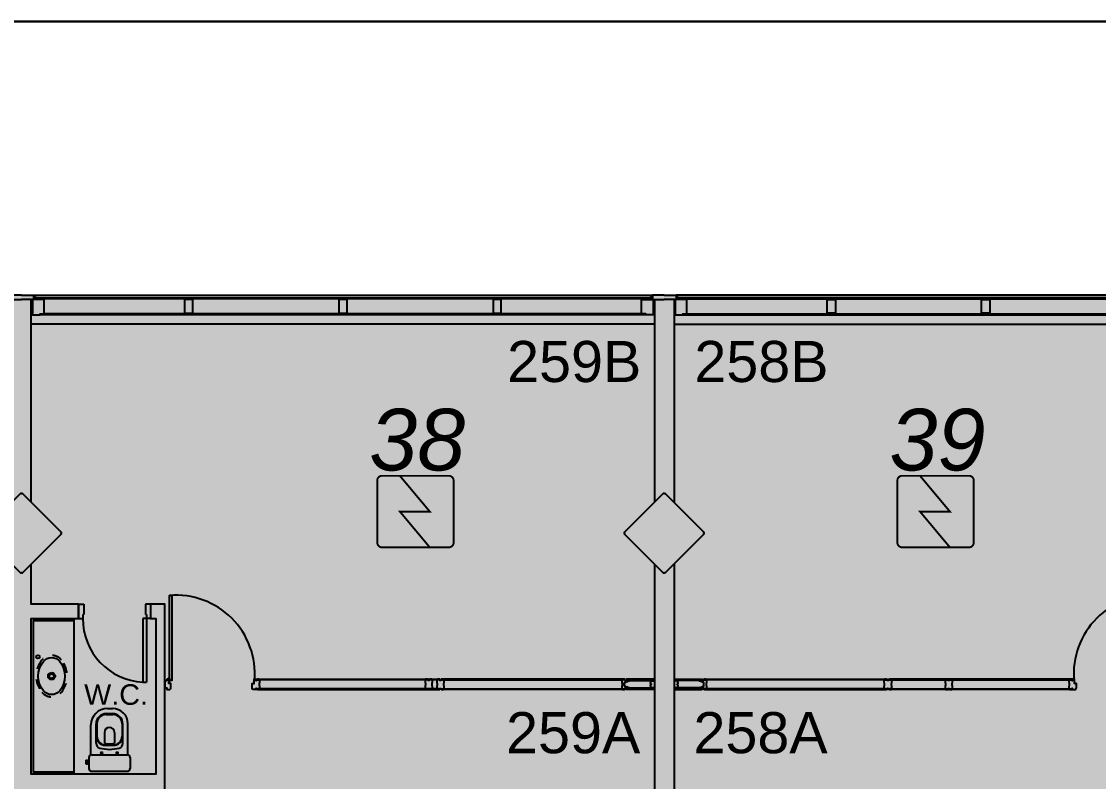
# Model space of a CAD drawing. Header units: metres. Extents: x -331 to 2982, y 362 to 2539.
# Drawn here: x 784.12 to 794.6, y 1933 to 1940.39 of the extents above; entities that cross this region are included whole.
import ezdxf

# ---------------------------------------------------------------- set-up
doc = ezdxf.new("R2010")
doc.units = ezdxf.units.M
doc.linetypes.add('XR_BL2_3 PAV$0$CONTINUOUS', pattern=[0])
doc.linetypes.add('XR_BL2_3 PAV$0$HIDDEN', pattern=[0.375, 0.25, -0.125])
doc.layers.add('_salas', color=251, linetype='Continuous', plot=False)
for name, color, linetype in [('ALV', 251, 'Continuous'), ('CX', 251, 'Continuous'), ('DET. FUMAÇA', 1, 'Continuous'), ('Detector_antigo', 84, 'Continuous'), ('Div', 251, 'Continuous'), ('Est', 251, 'Continuous'), ('Mob', 251, 'Continuous'), ('Texto_Salas', 251, 'Continuous'), ('vid', 251, 'Continuous')]:
    doc.layers.add(name, color=color, linetype=linetype)
doc.layers.add('Botoeira_antiga', color=74, linetype='Continuous', lineweight=30)
doc.styles.add('ARIAL', font='arial.ttf')
doc.styles.add('X3G_ENTITY_1416BAE9', font='arial.ttf', dxfattribs={"height": 0.6})
doc.styles.add('X3G_ENTITY_14227E7F', font='arial.ttf', dxfattribs={"height": 0.4})
doc.styles.add('X3G_ENTITY_14227E80', font='arial.ttf', dxfattribs={"height": 0.4})
doc.styles.add('X3G_ENTITY_14227F05', font='arial.ttf', dxfattribs={"height": 0.4})
doc.styles.add('X3G_ENTITY_14227F07', font='arial.ttf', dxfattribs={"height": 0.4})

# ---------------------------------------------------------------- blocks, each defined once
blk = doc.blocks.new('Detector de fumaça')
at = {"layer": 'DET. FUMAÇA', "linetype": 'Continuous', "lineweight": 15, "const_width": 0.0187}
blk.add_lwpolyline([(774.599, 539.816), (775.249, 539.816, -0.414214), (775.296, 539.769), (775.296, 539.167, -0.414214), (775.249, 539.12), (774.599, 539.12, -0.414214), (774.553, 539.167), (774.553, 539.769, -0.414214)], format="xyb", close=True, dxfattribs=at)
blk.add_lwpolyline([(774.773, 539.816), (775.064, 539.468), (774.773, 539.468), (775.064, 539.12)], dxfattribs=at)

msp = doc.modelspace()

# ---------------------------------------------------------------- hatches: boundary and pattern name
at = {"layer": '_salas', "transparency": 33554559}
h = msp.add_hatch(color=256, dxfattribs=at)
h.dxf.hatch_style = 1
h.paths.add_polyline_path([(870.379, 1937.729), (851.629, 1937.729), (851.629, 1939.284), (851.299, 1939.284), (851.299, 1937.729), (840.564, 1937.729), (840.564, 1939.284), (840.234, 1939.284), (840.234, 1937.729), (765.239, 1937.729), (765.239, 1926.38), (765.429, 1926.38), (765.429, 1926.577), (765.615, 1926.764), (769.35, 1926.765), (769.383, 1926.773), (769.434, 1926.814), (770.192, 1927.57), (770.205, 1927.583), (770.229, 1927.574), (771.624, 1927.574), (773.019, 1927.574), (773.043, 1927.583), (773.056, 1927.57), (773.814, 1926.814), (773.866, 1926.773), (773.898, 1926.765), (777.527, 1926.765), (777.867, 1926.425), (777.874, 1926.432), (778.221, 1926.765), (781.85, 1926.765), (781.882, 1926.773), (781.934, 1926.814), (782.692, 1927.57), (782.705, 1927.583), (782.729, 1927.574), (784.124, 1927.574), (785.519, 1927.574), (785.543, 1927.583), (785.556, 1927.57), (786.314, 1926.814), (786.365, 1926.773), (786.398, 1926.765), (790.027, 1926.765), (790.367, 1926.425), (790.374, 1926.432), (790.721, 1926.765), (794.35, 1926.765), (794.382, 1926.773), (794.434, 1926.814), (795.191, 1927.57), (795.205, 1927.583), (795.229, 1927.574), (796.624, 1927.574), (798.019, 1927.574), (798.043, 1927.583), (798.056, 1927.57), (798.814, 1926.814), (798.865, 1926.773), (798.898, 1926.765), (802.527, 1926.765), (802.867, 1926.425), (802.874, 1926.432), (803.221, 1926.765), (806.85, 1926.765), (806.882, 1926.773), (806.934, 1926.814), (807.691, 1927.57), (807.705, 1927.583), (807.729, 1927.574), (809.124, 1927.574), (810.519, 1927.574), (810.543, 1927.583), (810.556, 1927.57), (811.314, 1926.814), (811.365, 1926.773), (811.398, 1926.765), (815.027, 1926.765), (815.367, 1926.425), (815.374, 1926.432), (815.721, 1926.765), (819.35, 1926.765), (819.382, 1926.773), (819.434, 1926.814), (820.191, 1927.57), (820.204, 1927.583), (820.229, 1927.574), (821.624, 1927.574), (823.019, 1927.574), (823.043, 1927.583), (823.056, 1927.57), (823.814, 1926.814), (823.865, 1926.773), (823.898, 1926.765), (827.528, 1926.765), (827.867, 1926.425), (827.874, 1926.432), (828.221, 1926.765), (831.85, 1926.765), (831.883, 1926.773), (831.935, 1926.814), (832.692, 1927.57), (832.705, 1927.583), (832.729, 1927.574), (834.124, 1927.574), (835.519, 1927.574), (835.544, 1927.583), (835.557, 1927.57), (836.314, 1926.814), (836.366, 1926.773), (836.398, 1926.765), (840.042, 1926.765), (840.374, 1926.432), (840.756, 1926.814), (840.474, 1927.096), (840.474, 1928.054), (841.234, 1928.054), (841.234, 1929.894), (849.608, 1929.894), (849.608, 1926.814), (849.748, 1926.814), (849.748, 1927.574), (851.494, 1927.574), (852.889, 1927.574), (852.913, 1927.583), (852.926, 1927.57), (853.684, 1926.814), (853.736, 1926.773), (853.768, 1926.765), (857.397, 1926.765), (857.737, 1926.425), (857.744, 1926.432), (858.091, 1926.765), (861.72, 1926.765), (861.752, 1926.773), (861.804, 1926.814), (862.562, 1927.57), (862.575, 1927.583), (862.599, 1927.574), (863.994, 1927.574), (865.389, 1927.574), (865.413, 1927.583), (865.426, 1927.57), (866.184, 1926.814), (866.235, 1926.773), (866.268, 1926.765), (870.003, 1926.764), (870.189, 1926.577), (870.189, 1926.38), (870.379, 1926.38), (870.379, 1926.38)])

# ---------------------------------------------------------------- linework, layer by layer
at = {"layer": 'ALV'}
for p, q in [((790.279, 1937.689), (790.279, 1935.715)), ((790.469, 1937.689), (790.469, 1935.715)), ((790.279, 1935.113), (790.279, 1927.115)), ((790.469, 1935.113), (790.469, 1927.115))]:
    msp.add_line(p, q, dxfattribs=at)
for points in [[(784.219, 1935.715), (784.219, 1937.689), (784.124, 1937.689)], [(785.519, 1931.274), (785.519, 1934.724), (785.379, 1934.724), (785.379, 1934.584), (785.429, 1934.584), (785.429, 1933.069), (784.219, 1933.069), (784.219, 1934.584), (784.679, 1934.584), (784.679, 1934.724), (784.219, 1934.724), (784.219, 1935.113)]]:
    msp.add_lwpolyline(points, dxfattribs=at)
at = {"layer": 'Botoeira_antiga'}
msp.add_line((871.635, 1940.392), (763.393, 1940.392), dxfattribs=at)
at = {"layer": 'CX', "linetype": 'ByBlock', "ltscale": 0.1}
for p, q in [((784.124, 1937.729), (784.009, 1937.729)), ((784.009, 1937.689), (784.124, 1937.689)), ((784.124, 1937.729), (784.239, 1937.729)), ((784.239, 1937.689), (784.124, 1937.689)), ((784.239, 1937.729), (784.239, 1937.689)), ((784.239, 1937.714), (784.259, 1937.714)), ((784.259, 1937.714), (784.259, 1937.688)), ((790.259, 1937.714), (790.239, 1937.714)), ((790.239, 1937.714), (790.239, 1937.688)), ((790.374, 1937.729), (790.259, 1937.729)), ((790.259, 1937.729), (790.259, 1937.689)), ((790.259, 1937.689), (790.374, 1937.689)), ((790.374, 1937.729), (790.489, 1937.729)), ((790.489, 1937.689), (790.374, 1937.689)), ((790.489, 1937.729), (790.489, 1937.689)), ((790.489, 1937.714), (790.509, 1937.714)), ((790.509, 1937.714), (790.509, 1937.688))]:
    msp.add_line(p, q, dxfattribs=at)
at = {"layer": 'CX'}
for p, q in [((784.229, 1937.685), (784.229, 1937.539)), ((784.229, 1937.539), (784.229, 1937.685)), ((790.269, 1937.539), (790.269, 1937.685)), ((790.269, 1937.685), (790.269, 1937.539)), ((790.479, 1937.539), (790.479, 1937.685)), ((790.479, 1937.685), (790.479, 1937.539)), ((784.679, 1934.724), (784.729, 1934.724)), ((784.679, 1934.724), (784.679, 1934.584)), ((784.729, 1934.724), (784.729, 1934.624)), ((785.379, 1934.724), (785.329, 1934.724)), ((785.329, 1934.724), (785.329, 1934.624)), ((785.379, 1934.724), (785.379, 1934.584)), ((784.719, 1934.624), (784.719, 1934.584)), ((784.719, 1934.624), (784.729, 1934.624)), ((785.339, 1934.624), (785.329, 1934.624)), ((785.339, 1934.624), (785.339, 1934.584)), ((784.679, 1934.584), (784.719, 1934.584)), ((785.339, 1934.584), (785.304, 1934.584)), ((785.304, 1934.584), (785.304, 1933.965)), ((785.379, 1934.584), (785.339, 1934.584)), ((785.339, 1934.584), (785.339, 1933.965)), ((785.304, 1933.965), (785.339, 1933.965))]:
    msp.add_line(p, q, dxfattribs=at)
at = {"layer": 'CX', "color": 251, "true_color": 0x606060}
for p, q in [((784.239, 1937.729), (790.259, 1937.729)), ((796.509, 1937.729), (790.489, 1937.729)), ((790.279, 1937.449), (784.219, 1937.449)), ((790.469, 1937.449), (796.529, 1937.449))]:
    msp.add_line(p, q, dxfattribs=at)
at = {"layer": 'CX'}
for points in [[(784.344, 1937.688), (784.265, 1937.688), (784.229, 1937.688), (784.229, 1937.539), (784.259, 1937.539), (784.259, 1937.54), (784.304, 1937.54), (784.304, 1937.55), (784.344, 1937.55)], [(785.789, 1937.689), (785.709, 1937.689), (785.709, 1937.555), (785.789, 1937.555)], [(787.289, 1937.689), (787.209, 1937.689), (787.209, 1937.555), (787.289, 1937.555)], [(788.789, 1937.689), (788.709, 1937.689), (788.709, 1937.555), (788.789, 1937.555)], [(790.154, 1937.688), (790.233, 1937.688), (790.269, 1937.688), (790.269, 1937.539), (790.239, 1937.539), (790.239, 1937.54), (790.194, 1937.54), (790.194, 1937.55), (790.154, 1937.55)], [(790.594, 1937.688), (790.515, 1937.688), (790.479, 1937.688), (790.479, 1937.539), (790.509, 1937.539), (790.509, 1937.54), (790.554, 1937.54), (790.554, 1937.55), (790.594, 1937.55)], [(791.959, 1937.689), (792.039, 1937.689), (792.039, 1937.555), (791.959, 1937.555)], [(793.459, 1937.689), (793.539, 1937.689), (793.539, 1937.555), (793.459, 1937.555)], [(785.584, 1934.808), (785.584, 1933.983), (785.564, 1933.983), (785.564, 1934.808)]]:
    msp.add_lwpolyline(points, close=True, dxfattribs=at)
at = {"layer": 'CX', "linetype": 'Continuous'}
msp.add_lwpolyline([(785.556, 1933.992, 0.414214), (785.554, 1933.994), (785.542, 1933.994, 0.414214), (785.537, 1933.989), (785.537, 1933.979), (785.519, 1933.979), (785.519, 1933.913), (785.519, 1933.909), (785.537, 1933.909), (785.537, 1933.899, 0.422579), (785.541, 1933.894), (785.56, 1933.894, 0.414214), (785.576, 1933.911), (785.576, 1933.951, 0.414214), (785.574, 1933.953), (785.567, 1933.953), (785.568, 1933.951), (785.562, 1933.951), (785.564, 1933.953), (785.556, 1933.953), (785.556, 1933.965), (785.555, 1933.965), (785.555, 1933.966), (785.558, 1933.966), (785.558, 1933.977), (785.559, 1933.978), (785.559, 1933.964), (785.561, 1933.964), (785.561, 1933.994), (785.563, 1933.994), (785.563, 1933.996, 3.099483), (785.556, 1933.995, -0.294496), (785.557, 1933.993), (785.557, 1933.981), (785.555, 1933.981), (785.555, 1933.981), (785.556, 1933.981), (785.556, 1933.992)], format="xyb", close=True, dxfattribs=at)
at = {"layer": 'CX'}
for points in [[(786.407, 1933.9), (786.407, 1933.907), (786.406, 1933.907), (786.406, 1933.898, -0.422579), (786.401, 1933.893), (786.383, 1933.893, -0.414214), (786.366, 1933.909), (786.366, 1933.951, -0.414214), (786.368, 1933.953), (786.376, 1933.953), (786.374, 1933.951), (786.38, 1933.951), (786.379, 1933.953), (786.386, 1933.953), (786.386, 1933.993, -0.414214), (786.388, 1933.995), (786.401, 1933.995, -0.414214), (786.406, 1933.99), (786.406, 1933.979), (786.407, 1933.979), (786.407, 1933.989, -0.439162), (786.413, 1933.995), (786.431, 1933.995, -0.414214), (786.432, 1933.994), (786.432, 1933.994), (786.417, 1933.994), (786.417, 1933.987), (786.432, 1933.987, -0.322891), (786.438, 1933.981), (786.438, 1933.961, -0.13729), (786.437, 1933.958), (786.436, 1933.956, 0.13729), (786.435, 1933.953), (786.435, 1933.944), (786.435, 1933.935, 0.13729), (786.436, 1933.933), (786.437, 1933.93, -0.13729), (786.438, 1933.928), (786.438, 1933.907, -0.322891), (786.432, 1933.902), (786.417, 1933.902), (786.417, 1933.895), (786.432, 1933.895), (786.432, 1933.894, -0.414214), (786.431, 1933.893), (786.413, 1933.893, -0.439162)], [(788.2, 1933.986), (788.196, 1933.986, 0.414214), (788.193, 1933.983), (788.193, 1933.989, 0.439162), (788.187, 1933.995), (788.169, 1933.995, 0.414214), (788.168, 1933.994), (788.168, 1933.994), (788.183, 1933.994), (788.183, 1933.987), (788.168, 1933.987, 0.322891), (788.163, 1933.981), (788.163, 1933.961, 0.13729), (788.163, 1933.958), (788.165, 1933.956, -0.13729), (788.166, 1933.953), (788.166, 1933.944), (788.166, 1933.935, -0.13729), (788.165, 1933.933), (788.163, 1933.93, 0.13729), (788.163, 1933.928), (788.163, 1933.907, 0.322891), (788.168, 1933.902), (788.183, 1933.902), (788.183, 1933.895), (788.168, 1933.895), (788.168, 1933.894, 0.414214), (788.169, 1933.893), (788.187, 1933.893, 0.439162), (788.193, 1933.9), (788.193, 1933.905, 0.414214), (788.196, 1933.902), (788.2, 1933.902, 0.414214), (788.203, 1933.905), (788.203, 1933.9, 0.439162), (788.209, 1933.893), (788.227, 1933.893, 0.414214), (788.228, 1933.894), (788.228, 1933.895), (788.213, 1933.895), (788.213, 1933.902), (788.228, 1933.902, 0.322891), (788.234, 1933.907), (788.234, 1933.928, 0.13729), (788.233, 1933.93), (788.231, 1933.933, -0.13729), (788.231, 1933.935), (788.231, 1933.944), (788.231, 1933.953, -0.13729), (788.231, 1933.956), (788.233, 1933.958, 0.13729), (788.234, 1933.961), (788.234, 1933.981, 0.322891), (788.228, 1933.987), (788.213, 1933.987), (788.213, 1933.994), (788.228, 1933.994), (788.228, 1933.994, 0.414214), (788.227, 1933.995), (788.209, 1933.995, 0.439162), (788.203, 1933.989), (788.203, 1933.983, 0.414214)], [(790.24, 1933.956), (790.242, 1933.967, -0.194954), (790.243, 1933.968), (790.244, 1933.969, 0.387702), (790.245, 1933.972), (790.244, 1933.975), (790.244, 1933.975), (790.246, 1933.971), (790.247, 1933.971), (790.247, 1933.978), (790.235, 1933.978), (790.235, 1933.979), (790.279, 1933.979), (790.279, 1933.909), (790.235, 1933.909), (790.235, 1933.911), (790.247, 1933.911), (790.247, 1933.917), (790.246, 1933.918), (790.244, 1933.914), (790.244, 1933.914), (790.245, 1933.917, 0.387702), (790.244, 1933.92), (790.243, 1933.921, -0.194954), (790.242, 1933.922), (790.24, 1933.932, -0.268551), (790.241, 1933.937), (790.249, 1933.942), (790.249, 1933.946), (790.241, 1933.952, -0.268551)], [(790.508, 1933.956), (790.506, 1933.967, 0.194954), (790.505, 1933.968), (790.503, 1933.969, -0.387702), (790.503, 1933.972), (790.504, 1933.975), (790.504, 1933.975), (790.502, 1933.971), (790.501, 1933.971), (790.501, 1933.978), (790.513, 1933.978), (790.513, 1933.979), (790.469, 1933.979), (790.469, 1933.909), (790.513, 1933.909), (790.513, 1933.911), (790.501, 1933.911), (790.501, 1933.917), (790.502, 1933.918), (790.504, 1933.914), (790.504, 1933.914), (790.503, 1933.917, -0.387702), (790.503, 1933.92), (790.505, 1933.921, 0.194954), (790.506, 1933.922), (790.508, 1933.932, 0.268551), (790.507, 1933.937), (790.499, 1933.942), (790.499, 1933.946), (790.507, 1933.952, 0.268551)], [(792.548, 1933.986), (792.552, 1933.986, -0.414214), (792.555, 1933.983), (792.555, 1933.989, -0.439162), (792.561, 1933.995), (792.579, 1933.995, -0.414214), (792.58, 1933.994), (792.58, 1933.994), (792.565, 1933.994), (792.565, 1933.987), (792.58, 1933.987, -0.322891), (792.585, 1933.981), (792.585, 1933.961, -0.13729), (792.585, 1933.958), (792.583, 1933.956, 0.13729), (792.582, 1933.953), (792.582, 1933.944), (792.582, 1933.935, 0.13729), (792.583, 1933.933), (792.585, 1933.93, -0.13729), (792.585, 1933.928), (792.585, 1933.907, -0.322891), (792.58, 1933.902), (792.565, 1933.902), (792.565, 1933.895), (792.58, 1933.895), (792.58, 1933.894, -0.414214), (792.579, 1933.893), (792.561, 1933.893, -0.439162), (792.555, 1933.9), (792.555, 1933.905, -0.414214), (792.552, 1933.902), (792.548, 1933.902, -0.414214), (792.545, 1933.905), (792.545, 1933.9, -0.439162), (792.539, 1933.893), (792.521, 1933.893, -0.414214), (792.52, 1933.894), (792.52, 1933.895), (792.535, 1933.895), (792.535, 1933.902), (792.52, 1933.902, -0.322891), (792.514, 1933.907), (792.514, 1933.928, -0.13729), (792.515, 1933.93), (792.517, 1933.933, 0.13729), (792.517, 1933.935), (792.517, 1933.944), (792.517, 1933.953, 0.13729), (792.517, 1933.956), (792.515, 1933.958, -0.13729), (792.514, 1933.961), (792.514, 1933.981, -0.322891), (792.52, 1933.987), (792.535, 1933.987), (792.535, 1933.994), (792.52, 1933.994), (792.52, 1933.994, -0.414214), (792.521, 1933.995), (792.539, 1933.995, -0.439162), (792.545, 1933.989), (792.545, 1933.983, -0.414214)], [(794.341, 1933.9), (794.341, 1933.907), (794.342, 1933.907), (794.342, 1933.898, 0.422579), (794.347, 1933.893), (794.365, 1933.893, 0.414214), (794.382, 1933.909), (794.382, 1933.951, 0.414214), (794.38, 1933.953), (794.372, 1933.953), (794.374, 1933.951), (794.368, 1933.951), (794.369, 1933.953), (794.362, 1933.953), (794.362, 1933.993, 0.414214), (794.36, 1933.995), (794.347, 1933.995, 0.414214), (794.342, 1933.99), (794.342, 1933.979), (794.341, 1933.979), (794.341, 1933.989, 0.439162), (794.335, 1933.995), (794.317, 1933.995, 0.414214), (794.316, 1933.994), (794.316, 1933.994), (794.331, 1933.994), (794.331, 1933.987), (794.316, 1933.987, 0.322891), (794.31, 1933.981), (794.31, 1933.961, 0.13729), (794.311, 1933.958), (794.312, 1933.956, -0.13729), (794.313, 1933.953), (794.313, 1933.944), (794.313, 1933.935, -0.13729), (794.312, 1933.933), (794.311, 1933.93, 0.13729), (794.31, 1933.928), (794.31, 1933.907, 0.322891), (794.316, 1933.902), (794.331, 1933.902), (794.331, 1933.895), (794.316, 1933.895), (794.316, 1933.894, 0.414214), (794.317, 1933.893), (794.335, 1933.893, 0.439162)]]:
    msp.add_lwpolyline(points, format="xyb", close=True, dxfattribs=at)
at = {"layer": 'CX', "color": 251, "linetype": 'ByBlock'}
for points in [[(788.085, 1933.986), (788.081, 1933.986, 0.414214), (788.078, 1933.983), (788.078, 1933.989, 0.439162), (788.072, 1933.995), (788.054, 1933.995, 0.414214), (788.053, 1933.994), (788.053, 1933.994), (788.068, 1933.994), (788.068, 1933.987), (788.053, 1933.987, 0.322891), (788.048, 1933.981), (788.048, 1933.961, 0.13729), (788.048, 1933.958), (788.05, 1933.956, -0.13729), (788.051, 1933.953), (788.051, 1933.944), (788.051, 1933.935, -0.13729), (788.05, 1933.933), (788.048, 1933.93, 0.13729), (788.048, 1933.928), (788.048, 1933.907, 0.322891), (788.053, 1933.902), (788.068, 1933.902), (788.068, 1933.895), (788.053, 1933.895), (788.053, 1933.894, 0.414214), (788.054, 1933.893), (788.072, 1933.893, 0.439162), (788.078, 1933.9), (788.078, 1933.905, 0.414214), (788.081, 1933.902), (788.085, 1933.902, 0.414214), (788.088, 1933.905), (788.088, 1933.9, 0.439162), (788.094, 1933.893), (788.112, 1933.893, 0.414214), (788.113, 1933.894), (788.113, 1933.895), (788.098, 1933.895), (788.098, 1933.902), (788.113, 1933.902, 0.322891), (788.119, 1933.907), (788.119, 1933.928, 0.13729), (788.118, 1933.93), (788.116, 1933.933, -0.13729), (788.116, 1933.935), (788.116, 1933.944), (788.116, 1933.953, -0.13729), (788.116, 1933.956), (788.118, 1933.958, 0.13729), (788.119, 1933.961), (788.119, 1933.981, 0.322891), (788.113, 1933.987), (788.098, 1933.987), (788.098, 1933.994), (788.113, 1933.994), (788.113, 1933.994, 0.414214), (788.112, 1933.995), (788.094, 1933.995, 0.439162), (788.088, 1933.989), (788.088, 1933.983, 0.414214)], [(793.143, 1933.986), (793.139, 1933.986, 0.414214), (793.136, 1933.983), (793.136, 1933.989, 0.439162), (793.13, 1933.995), (793.112, 1933.995, 0.414214), (793.111, 1933.994), (793.111, 1933.994), (793.126, 1933.994), (793.126, 1933.987), (793.112, 1933.987, 0.322891), (793.106, 1933.981), (793.106, 1933.961, 0.13729), (793.107, 1933.958), (793.108, 1933.956, -0.13729), (793.109, 1933.953), (793.109, 1933.944), (793.109, 1933.935, -0.13729), (793.108, 1933.933), (793.107, 1933.93, 0.13729), (793.106, 1933.928), (793.106, 1933.907, 0.322891), (793.112, 1933.902), (793.126, 1933.902), (793.126, 1933.895), (793.111, 1933.895), (793.111, 1933.894, 0.414214), (793.112, 1933.893), (793.13, 1933.893, 0.439162), (793.136, 1933.9), (793.136, 1933.905, 0.414214), (793.139, 1933.902), (793.143, 1933.902, 0.414214), (793.146, 1933.905), (793.146, 1933.9, 0.439162), (793.152, 1933.893), (793.17, 1933.893, 0.414214), (793.171, 1933.894), (793.171, 1933.895), (793.156, 1933.895), (793.156, 1933.902), (793.171, 1933.902, 0.322891), (793.177, 1933.907), (793.177, 1933.928, 0.13729), (793.176, 1933.93), (793.175, 1933.933, -0.13729), (793.174, 1933.935), (793.174, 1933.944), (793.174, 1933.953, -0.13729), (793.175, 1933.956), (793.176, 1933.958, 0.13729), (793.177, 1933.961), (793.177, 1933.981, 0.322891), (793.171, 1933.987), (793.156, 1933.987), (793.156, 1933.994), (793.171, 1933.994), (793.171, 1933.994, 0.414214), (793.17, 1933.995), (793.152, 1933.995, 0.439162), (793.146, 1933.989), (793.146, 1933.983, 0.414214)]]:
    msp.add_lwpolyline(points, format="xyb", close=True, dxfattribs=at)
at = {"layer": 'CX', "linetype": 'XR_BL2_3 PAV$0$CONTINUOUS'}
for points in [[(789.969, 1933.893), (789.987, 1933.893, 0.420879), (789.993, 1933.9), (789.993, 1933.91), (790.013, 1933.91), (790.013, 1933.915), (790.018, 1933.915), (790.018, 1933.913, 0.414214), (790.021, 1933.91), (790.03, 1933.91), (790.036, 1933.91), (790.036, 1933.911), (790.03, 1933.911), (790.021, 1933.911, -0.414214), (790.019, 1933.913), (790.019, 1933.915, 0.414214), (790.018, 1933.916), (790.011, 1933.917, -0.212526), (790.009, 1933.918), (790.009, 1933.919), (790.008, 1933.918), (790.009, 1933.917, 0.204506), (790.01, 1933.916), (790.011, 1933.916), (790.011, 1933.911), (789.998, 1933.911), (789.998, 1933.927), (789.989, 1933.927), (789.989, 1933.947), (789.989, 1933.962), (789.998, 1933.962), (789.998, 1933.978), (790.011, 1933.978), (790.011, 1933.973), (790.01, 1933.973, 0.204506), (790.009, 1933.972), (790.008, 1933.971), (790.009, 1933.97), (790.009, 1933.971, -0.212526), (790.011, 1933.972), (790.018, 1933.973, 0.414214), (790.019, 1933.974), (790.019, 1933.976, -0.414214), (790.021, 1933.978), (790.025, 1933.978), (790.036, 1933.978), (790.036, 1933.979), (790.025, 1933.979), (790.021, 1933.979, 0.414214), (790.018, 1933.976), (790.018, 1933.974), (790.013, 1933.974), (790.013, 1933.98), (789.993, 1933.98), (789.993, 1933.989, 0.420879), (789.987, 1933.996), (789.969, 1933.996, 0.414214), (789.968, 1933.995), (789.968, 1933.994), (789.983, 1933.994), (789.983, 1933.987), (789.968, 1933.987, 0.322891), (789.962, 1933.982), (789.962, 1933.961, 0.13729), (789.963, 1933.959), (789.964, 1933.956, -0.13729), (789.965, 1933.954), (789.965, 1933.944), (789.965, 1933.935, -0.13729), (789.964, 1933.933), (789.963, 1933.93, 0.13729), (789.962, 1933.928), (789.962, 1933.907, 0.322891), (789.968, 1933.902), (789.983, 1933.902), (789.983, 1933.895), (789.968, 1933.895), (789.968, 1933.894, 0.414214)], [(790.779, 1933.893), (790.761, 1933.893, -0.420879), (790.755, 1933.9), (790.755, 1933.91), (790.735, 1933.91), (790.735, 1933.915), (790.73, 1933.915), (790.73, 1933.913, -0.414214), (790.727, 1933.91), (790.718, 1933.91), (790.712, 1933.91), (790.712, 1933.911), (790.718, 1933.911), (790.727, 1933.911, 0.414214), (790.729, 1933.913), (790.729, 1933.915, -0.414214), (790.73, 1933.916), (790.737, 1933.917, 0.212526), (790.739, 1933.918), (790.739, 1933.919), (790.74, 1933.918), (790.739, 1933.917, -0.204506), (790.738, 1933.916), (790.737, 1933.916), (790.737, 1933.911), (790.75, 1933.911), (790.75, 1933.927), (790.759, 1933.927), (790.759, 1933.947), (790.759, 1933.962), (790.75, 1933.962), (790.75, 1933.978), (790.737, 1933.978), (790.737, 1933.973), (790.738, 1933.973, -0.204506), (790.739, 1933.972), (790.74, 1933.971), (790.739, 1933.97), (790.739, 1933.971, 0.212526), (790.737, 1933.972), (790.73, 1933.973, -0.414214), (790.729, 1933.974), (790.729, 1933.976, 0.414214), (790.727, 1933.978), (790.723, 1933.978), (790.712, 1933.978), (790.712, 1933.979), (790.723, 1933.979), (790.727, 1933.979, -0.414214), (790.73, 1933.976), (790.73, 1933.974), (790.735, 1933.974), (790.735, 1933.98), (790.755, 1933.98), (790.755, 1933.989, -0.420879), (790.761, 1933.996), (790.779, 1933.996, -0.414214), (790.78, 1933.995), (790.78, 1933.994), (790.765, 1933.994), (790.765, 1933.987), (790.78, 1933.987, -0.322891), (790.786, 1933.982), (790.786, 1933.961, -0.13729), (790.785, 1933.959), (790.783, 1933.956, 0.13729), (790.783, 1933.954), (790.783, 1933.944), (790.783, 1933.935, 0.13729), (790.783, 1933.933), (790.785, 1933.93, -0.13729), (790.786, 1933.928), (790.786, 1933.907, -0.322891), (790.78, 1933.902), (790.765, 1933.902), (790.765, 1933.895), (790.78, 1933.895), (790.78, 1933.894, -0.414214)]]:
    msp.add_lwpolyline(points, format="xyb", close=True, dxfattribs=at)
at = {"layer": 'CX', "color": 251, "true_color": 0x606060}
for centre, radius, start, end in [((785.628, 1934.047), 0.764, 355.1728, 94.8354), ((795.12, 1934.047), 0.764, 85.1646, 184.8272), ((785.339, 1934.584), 0.62, 180, 266.7638)]:
    msp.add_arc(centre, radius, start, end, dxfattribs=at)
at = {"layer": 'Div', "linetype": 'ByBlock'}
for points in [[(790.008, 1933.98), (790.273, 1933.98), (790.273, 1933.995), (790.008, 1933.995)], [(790.74, 1933.98), (790.475, 1933.98), (790.475, 1933.995), (790.74, 1933.995)], [(790.008, 1933.909), (790.273, 1933.909), (790.273, 1933.894), (790.008, 1933.894)], [(790.74, 1933.909), (790.475, 1933.909), (790.475, 1933.894), (790.74, 1933.894)]]:
    msp.add_lwpolyline(points, close=True, dxfattribs=at)
at = {"layer": 'Est'}
for points in [[(784.124, 1935.032), (784.124, 1935.032), (784.117, 1935.025), (783.735, 1935.407), (783.742, 1935.414), (783.735, 1935.421), (784.117, 1935.803), (784.124, 1935.796), (784.124, 1935.796)], [(784.124, 1935.032), (784.124, 1935.032), (784.131, 1935.025), (784.513, 1935.407), (784.506, 1935.414), (784.513, 1935.421), (784.131, 1935.803), (784.124, 1935.796), (784.124, 1935.796)], [(790.374, 1935.032), (790.374, 1935.032), (790.367, 1935.025), (789.985, 1935.407), (789.992, 1935.414), (789.985, 1935.421), (790.367, 1935.803), (790.374, 1935.796), (790.374, 1935.796)], [(790.374, 1935.032), (790.374, 1935.032), (790.381, 1935.025), (790.763, 1935.407), (790.756, 1935.414), (790.763, 1935.421), (790.381, 1935.803), (790.374, 1935.796), (790.374, 1935.796)]]:
    msp.add_lwpolyline(points, dxfattribs=at)
at = {"layer": 'Mob'}
for p, q in [((784.947, 1933.65), (785.012, 1933.65)), ((784.949, 1933.659), (785.009, 1933.659)), ((784.959, 1933.709), (785.009, 1933.709)), ((784.799, 1933.259), (784.799, 1933.549)), ((784.849, 1933.443), (784.849, 1933.559)), ((784.857, 1933.56), (784.857, 1933.44)), ((785.102, 1933.56), (785.102, 1933.44)), ((785.109, 1933.443), (785.109, 1933.559)), ((785.159, 1933.259), (785.159, 1933.559)), ((784.849, 1933.371), (784.849, 1933.443)), ((784.931, 1933.476), (784.931, 1933.37)), ((785.027, 1933.476), (785.027, 1933.37)), ((785.109, 1933.371), (785.109, 1933.443)), ((784.941, 1933.351), (785.017, 1933.351)), ((784.942, 1933.355), (785.017, 1933.355)), ((784.779, 1933.234), (784.779, 1933.124)), ((784.804, 1933.259), (785.154, 1933.259)), ((785.179, 1933.234), (785.179, 1933.124)), ((784.749, 1933.207), (784.749, 1933.172)), ((784.749, 1933.207), (784.764, 1933.207)), ((784.749, 1933.172), (784.764, 1933.172)), ((784.764, 1933.207), (784.764, 1933.172)), ((784.764, 1933.204), (784.779, 1933.204)), ((784.764, 1933.174), (784.779, 1933.174)), ((784.804, 1933.099), (785.154, 1933.099))]:
    msp.add_line(p, q, dxfattribs=at)
for points in [[(784.634, 1933.069), (784.634, 1933.069), (784.219, 1933.069), (784.219, 1934.584), (784.634, 1934.584), (784.634, 1933.069)], [(784.634, 1933.089), (784.239, 1933.089), (784.239, 1934.564), (784.634, 1934.564)]]:
    msp.add_lwpolyline(points, dxfattribs=at)
at = {"layer": 'Mob', "linetype": 'XR_BL2_3 PAV$0$HIDDEN', "ltscale": 0.05}
for points in [[(784.322, 1933.867, -0.359179), (784.322, 1934.181)], [(784.322, 1934.181, -0.472393), (784.511, 1934.181)], [(784.511, 1934.181, -0.358975), (784.511, 1933.868)], [(784.511, 1933.868, -0.471699), (784.322, 1933.867)]]:
    msp.add_lwpolyline(points, format="xyb", dxfattribs=at)
at = {"layer": 'Mob'}
for points in [[(784.338, 1934.168, -0.472527), (784.495, 1934.168)], [(784.338, 1933.881, -0.359169), (784.338, 1934.168)], [(784.495, 1934.168, -0.358974), (784.495, 1933.881)], [(784.394, 1934.024, -1), (784.439, 1934.024)], [(784.439, 1934.024, -1), (784.394, 1934.024)], [(784.495, 1933.881, -0.471701), (784.338, 1933.881)]]:
    msp.add_lwpolyline(points, format="xyb", dxfattribs=at)
msp.add_lwpolyline([(784.417, 1934.058, -1.732057), (784.387, 1934.008, -0.577348)], format="xyb", close=True, dxfattribs=at)
for centre, radius in [((784.284, 1934.212), 0.0175), ((784.904, 1933.278), 0.0075), ((785.054, 1933.278), 0.0075)]:
    msp.add_circle(centre, radius, dxfattribs=at)
for centre, radius, start, end in [((784.959, 1933.549), 0.16, 90, 180), ((784.949, 1933.559), 0.1, 90, 180), ((784.947, 1933.56), 0.09, 90, 180), ((785.009, 1933.559), 0.15, 0, 90), ((785.009, 1933.559), 0.1, 0, 90), ((785.012, 1933.56), 0.09, 0, 90), ((784.941, 1933.443), 0.092, 180, 270), ((784.942, 1933.44), 0.085, 180, 270), ((784.979, 1933.476), 0.048, 0, 180), ((785.017, 1933.443), 0.092, 270, 0), ((785.017, 1933.44), 0.085, 270, 0), ((784.901, 1933.371), 0.0519, 180.4721, 250.6216), ((784.97, 1933.488), 0.124, 251.5021, 274.0925), ((784.988, 1933.488), 0.124, 265.9075, 288.4979), ((785.057, 1933.371), 0.0519, 289.3784, 359.5279), ((784.804, 1933.234), 0.025, 90, 180), ((785.035, 1934.155), 0.846, 259.7212, 266.2276), ((784.923, 1934.155), 0.846, 273.7724, 280.2788), ((785.154, 1933.234), 0.025, 0, 90), ((784.804, 1933.124), 0.025, 180, 270), ((785.154, 1933.124), 0.025, 270, 0)]:
    msp.add_arc(centre, radius, start, end, dxfattribs=at)
at = {"layer": 'vid'}
for p, q in [((790.194, 1937.54), (784.304, 1937.54)), ((790.154, 1937.55), (784.344, 1937.55)), ((790.554, 1937.54), (796.444, 1937.54)), ((790.594, 1937.55), (796.404, 1937.55))]:
    msp.add_line(p, q, dxfattribs=at)
for points in [[(790.239, 1937.694), (784.259, 1937.694), (784.259, 1937.704), (790.239, 1937.704)], [(790.509, 1937.694), (796.489, 1937.694), (796.489, 1937.704), (790.509, 1937.704)]]:
    msp.add_lwpolyline(points, dxfattribs=at)
for points in [[(786.42, 1933.994), (788.183, 1933.994), (788.183, 1933.987), (786.42, 1933.987)], [(789.974, 1933.994), (788.213, 1933.994), (788.213, 1933.987), (789.974, 1933.987)], [(790.774, 1933.994), (792.535, 1933.994), (792.535, 1933.987), (790.774, 1933.987)], [(794.328, 1933.994), (792.565, 1933.994), (792.565, 1933.987), (794.328, 1933.987)], [(786.42, 1933.895), (788.183, 1933.895), (788.183, 1933.902), (786.42, 1933.902)], [(789.974, 1933.895), (788.213, 1933.895), (788.213, 1933.902), (789.974, 1933.902)], [(790.774, 1933.895), (792.535, 1933.895), (792.535, 1933.902), (790.774, 1933.902)], [(794.328, 1933.895), (792.565, 1933.895), (792.565, 1933.902), (794.328, 1933.902)]]:
    msp.add_lwpolyline(points, close=True, dxfattribs=at)

# ---------------------------------------------------------------- block references
at = {"layer": 'DET. FUMAÇA', "linetype": 'Continuous', "lineweight": 0}
for p in [(13.03, 1396.157), (18.088, 1396.157)]:
    msp.add_blockref('Detector de fumaça', p, dxfattribs=at)

# ---------------------------------------------------------------- texts
at = {"layer": 'Detector_antigo', "linetype": 'Continuous', "lineweight": 0, "char_height": 0.6, "attachment_point": 1, "style": 'X3G_ENTITY_1416BAE9'}
for s, insert in [('{\\fArial|b0|i1|c0|p34;38}', (787.506, 1936.625)), ('{\\fArial|b0|i1|c0|p34;39}', (792.565, 1936.625))]:
    msp.add_mtext_dynamic_manual_height_columns(s, width=13.3188, gutter_width=2.5, heights=[0], dxfattribs=dict(at, insert=insert))
at = {"layer": 'Texto_Salas', "color": 251, "linetype": 'ByBlock'}
for s, style, p in [('259B', 'X3G_ENTITY_14227E7F', (788.846, 1936.885)), ('258B', 'X3G_ENTITY_14227F07', (790.667, 1936.885)), ('259A', 'X3G_ENTITY_14227E80', (788.836, 1933.274)), ('258A', 'X3G_ENTITY_14227F05', (790.658, 1933.274))]:
    msp.add_text(s, height=0.4, dxfattribs=dict(at, style=style)).set_placement(p)
at = {"layer": 'Texto_Salas', "color": 251, "insert": (785.043, 1933.945), "char_height": 0.2, "width": 2.2626, "attachment_point": 2, "style": 'ARIAL'}
msp.add_mtext('W.C.', dxfattribs=at)

doc.saveas('drawing.dxf')
